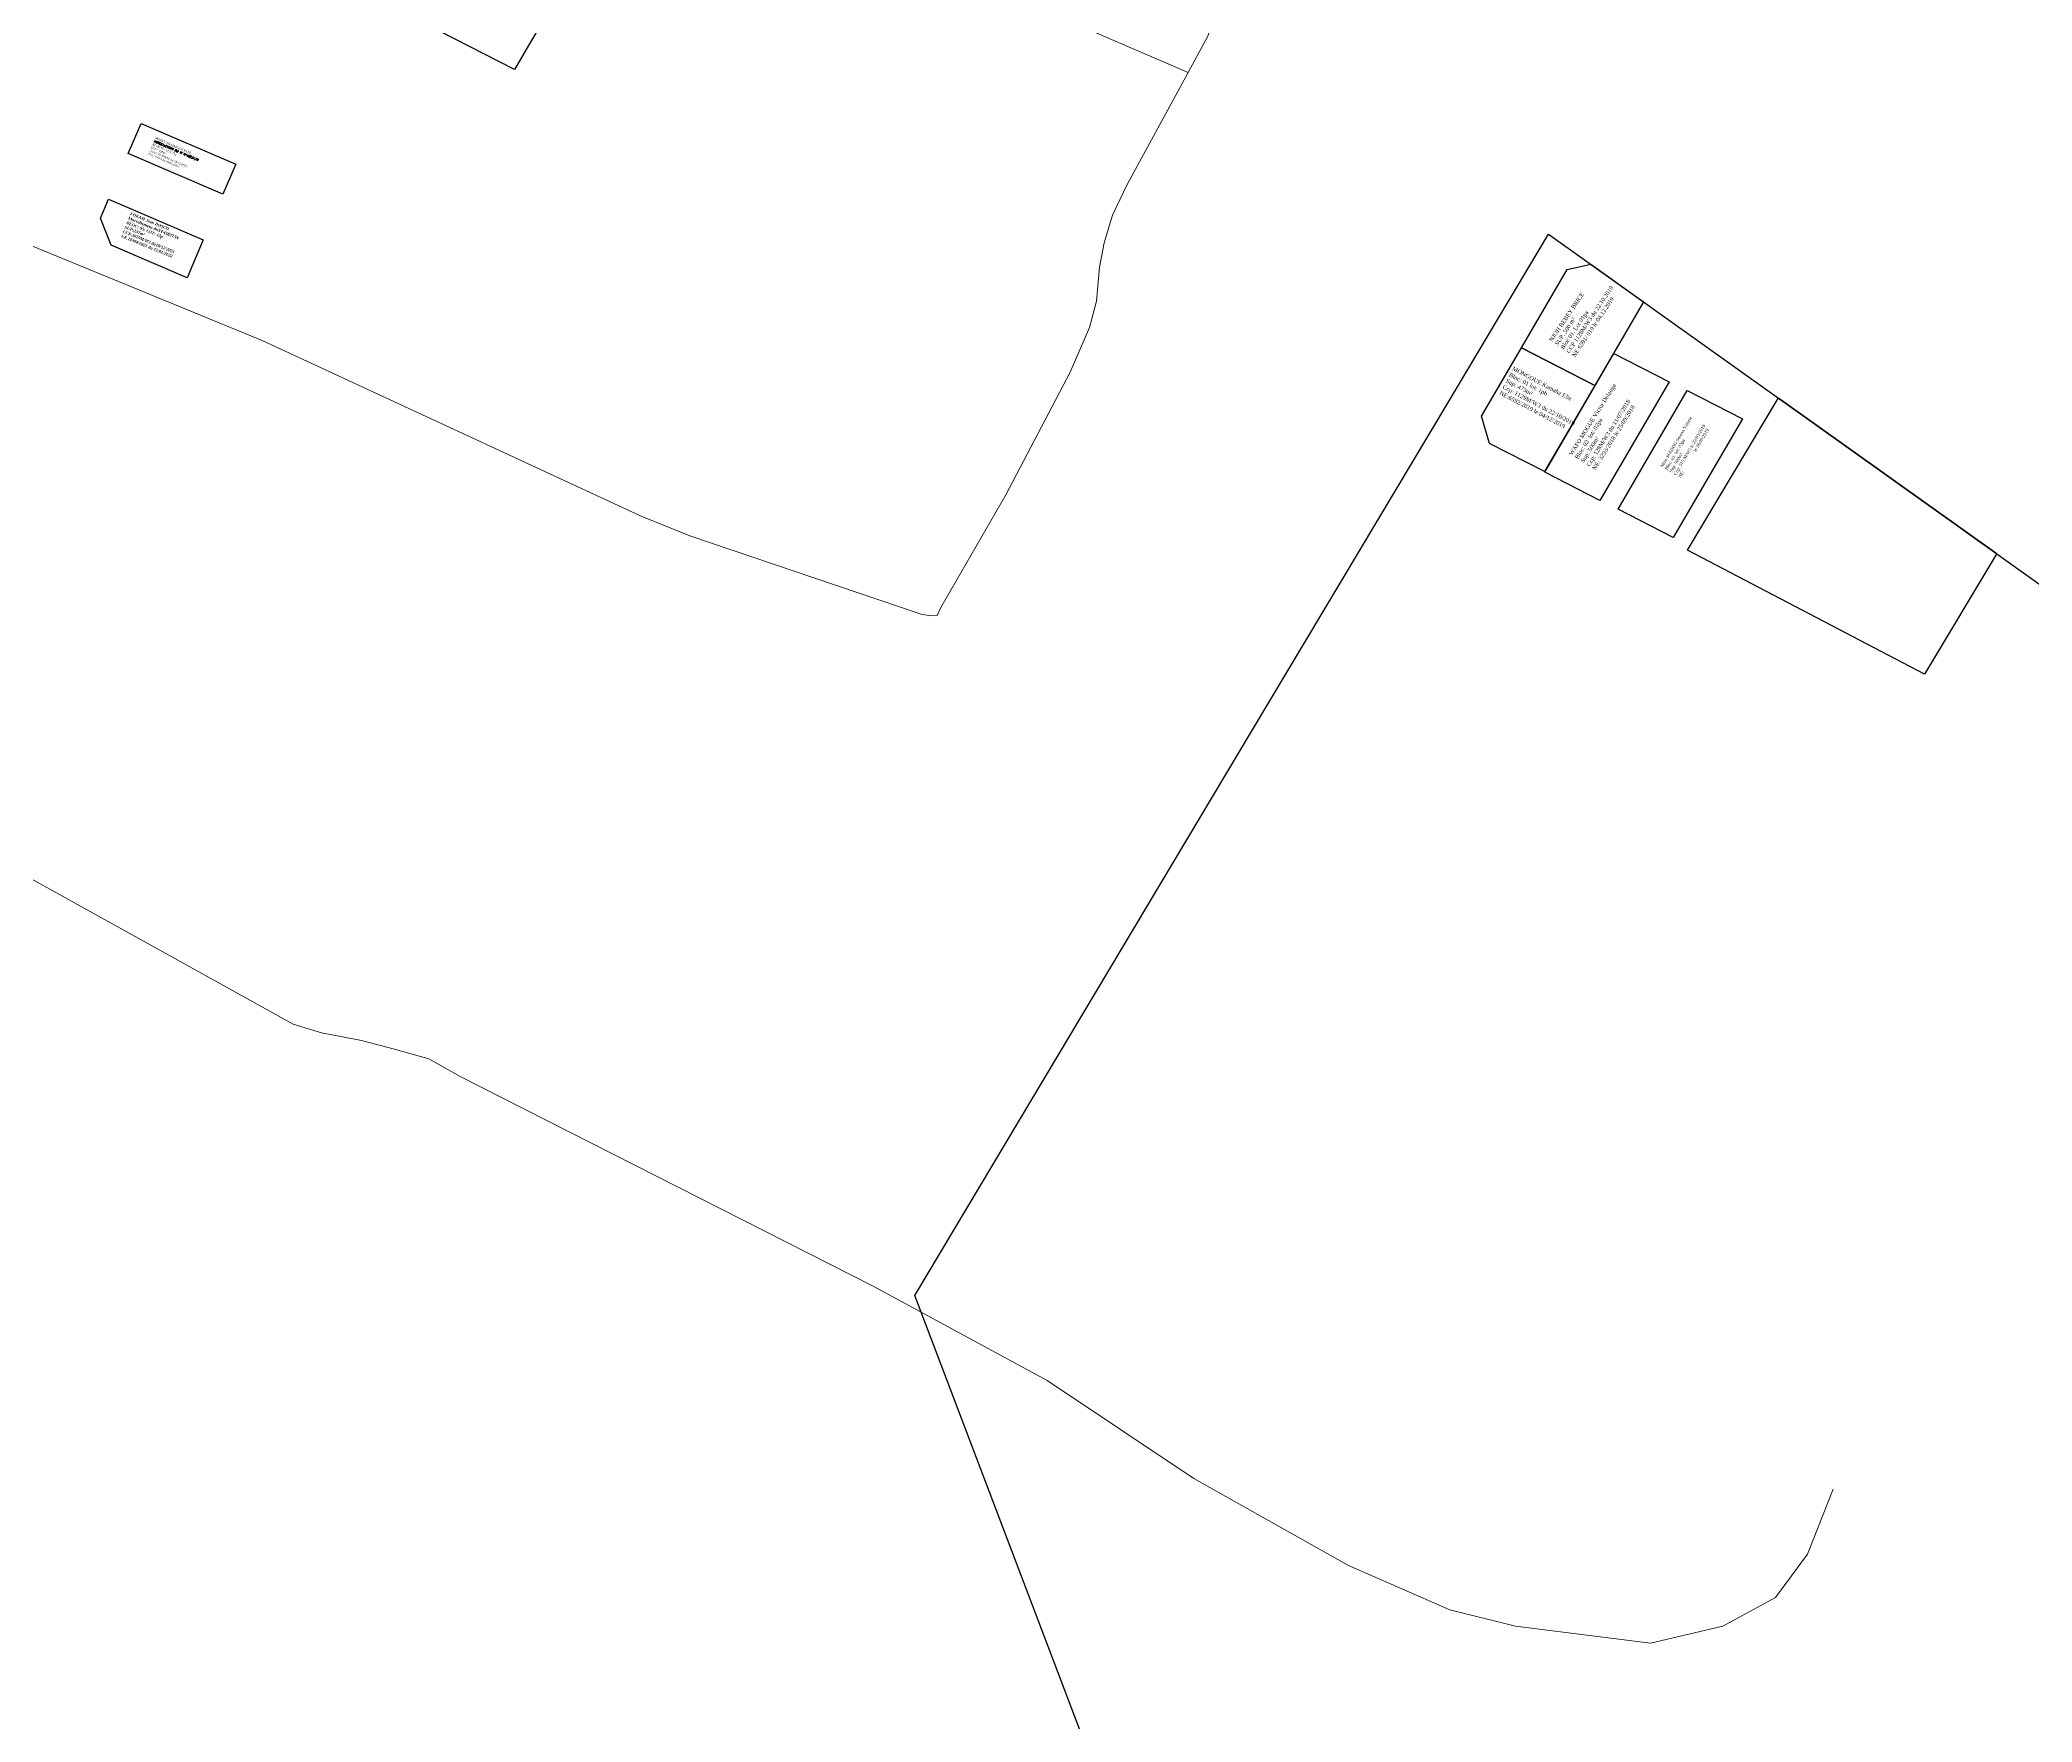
# Model space of a CAD drawing. Header units: millimetres. Extents: x 587399 to 927168, y 438565 to 1444955.
# Drawn here: x 590925 to 591408.4, y 439327.4 to 439735.7 of the extents above; entities that cross this region are included whole.
import ezdxf

# ---------------------------------------------------------------- set-up
doc = ezdxf.new("R2010")
doc.units = ezdxf.units.MM
doc.header["$LTSCALE"] = 2
doc.layers.add('end maj 26 02 2021', color=7, linetype='Continuous')
doc.layers.add('MAJ JAN 2022', color=1, linetype='Continuous')
doc.layers.add('Roads_others', color=24, linetype='Continuous', lineweight=9)
doc.styles.get("Standard").update_dxf_attribs({"font": 'arial.ttf'})
doc.styles.add('Times 1.0', font='times.ttf', dxfattribs={"width": 0.99, "height": 1})

msp = doc.modelspace()

# ---------------------------------------------------------------- linework, layer by layer
at = {"layer": 'end maj 26 02 2021', "color": 150, "lineweight": -3, "flags": 128}
for points in [[(591035.367, 439758.995), (591052.728, 439750.117), (591040.107, 439728.492), (591018.295, 439739.646), (591028.395, 439756.953)], [(591035.367, 439758.995), (591052.728, 439750.117), (591040.107, 439728.492), (591018.295, 439739.646), (591028.395, 439756.953)], [(591035.367, 439758.995), (591052.728, 439750.117), (591040.107, 439728.492), (591018.295, 439739.646), (591028.395, 439756.953)], [(591035.367, 439758.995), (591052.728, 439750.117), (591040.107, 439728.492), (591018.295, 439739.646), (591028.395, 439756.953)], [(591301.301, 439681.189), (591314.044, 439672.102), (591302.282, 439651.806), (591284.448, 439660.926), (591295.535, 439679.922)], [(591301.301, 439681.189), (591314.044, 439672.102), (591302.282, 439651.806), (591284.448, 439660.926), (591295.535, 439679.922)], [(591301.301, 439681.189), (591314.044, 439672.102), (591302.282, 439651.806), (591284.448, 439660.926), (591295.535, 439679.922)], [(591301.301, 439681.189), (591314.044, 439672.102), (591302.282, 439651.806), (591284.448, 439660.926), (591295.535, 439679.922)]]:
    msp.add_lwpolyline(points, close=True, dxfattribs=at)
at = {"layer": 'end maj 26 02 2021', "color": 3, "flags": 128}
msp.add_lwpolyline([(591291.05, 439688.5), (591502.12, 439537.98), (591531.3, 439535.83), (591513.58, 439455.34), (591490.29, 439334.39), (591468.92, 439184.81), (591445.11, 439177.24), (591429.9, 439172.4), (591423.69, 439144.06), (591421.57, 439134.41), (591410.1, 439082.09), (591408.33, 439074), (591401.72, 439043.88), (591325.72, 438934.85), (591252.34, 439127.88), (591137.26, 439430.92), (591218.99, 439567.81), (591266.68, 439647.66)], close=True, dxfattribs=at)
msp.add_lwpolyline([(591291.05, 439688.5), (591502.12, 439537.98), (591531.3, 439535.83), (591513.58, 439455.34), (591490.29, 439334.39), (591468.92, 439184.81), (591445.11, 439177.24), (591429.9, 439172.4), (591423.69, 439144.06), (591421.57, 439134.41), (591410.1, 439082.09), (591408.33, 439074), (591401.72, 439043.88), (591325.72, 438934.85), (591252.34, 439127.88), (591137.26, 439430.92), (591218.99, 439567.81), (591266.68, 439647.66)], close=True, dxfattribs=at)
msp.add_lwpolyline([(591291.05, 439688.5), (591502.12, 439537.98), (591531.3, 439535.83), (591513.58, 439455.34), (591490.29, 439334.39), (591468.92, 439184.81), (591445.11, 439177.24), (591429.9, 439172.4), (591423.69, 439144.06), (591421.57, 439134.41), (591410.1, 439082.09), (591408.33, 439074), (591401.72, 439043.88), (591325.72, 438934.85), (591252.34, 439127.88), (591137.26, 439430.92), (591218.99, 439567.81), (591266.68, 439647.66)], close=True, dxfattribs=at)
msp.add_lwpolyline([(591291.05, 439688.5), (591502.12, 439537.98), (591531.3, 439535.83), (591513.58, 439455.34), (591490.29, 439334.39), (591468.92, 439184.81), (591445.11, 439177.24), (591429.9, 439172.4), (591423.69, 439144.06), (591421.57, 439134.41), (591410.1, 439082.09), (591408.33, 439074), (591401.72, 439043.88), (591325.72, 438934.85), (591252.34, 439127.88), (591137.26, 439430.92), (591218.99, 439567.81), (591266.68, 439647.66)], close=True, dxfattribs=at)
msp.add_lwpolyline([(591291.05, 439688.5), (591502.12, 439537.98), (591531.3, 439535.83), (591513.58, 439455.34), (591490.29, 439334.39), (591468.92, 439184.81), (591445.11, 439177.24), (591429.9, 439172.4), (591423.69, 439144.06), (591421.57, 439134.41), (591410.1, 439082.09), (591408.33, 439074), (591401.72, 439043.88), (591325.72, 438934.85), (591252.34, 439127.88), (591137.26, 439430.92), (591218.99, 439567.81), (591266.68, 439647.66)], close=True, dxfattribs=at)
msp.add_lwpolyline([(591291.05, 439688.5), (591502.12, 439537.98), (591531.3, 439535.83), (591513.58, 439455.34), (591490.29, 439334.39), (591468.92, 439184.81), (591445.11, 439177.24), (591429.9, 439172.4), (591423.69, 439144.06), (591421.57, 439134.41), (591410.1, 439082.09), (591408.33, 439074), (591401.72, 439043.88), (591325.72, 438934.85), (591252.34, 439127.88), (591137.26, 439430.92), (591218.99, 439567.81), (591266.68, 439647.66)], close=True, dxfattribs=at)
at = {"layer": 'end maj 26 02 2021', "color": 150}
for points in [[(591284.448, 439660.926), (591302.281, 439651.804), (591290.057, 439630.859), (591276.675, 439637.703), (591274.744, 439644.298)], [(591284.448, 439660.926), (591302.281, 439651.804), (591290.057, 439630.859), (591276.675, 439637.703), (591274.744, 439644.298)], [(591284.448, 439660.926), (591302.281, 439651.804), (591290.057, 439630.859), (591276.675, 439637.703), (591274.744, 439644.298)], [(591284.448, 439660.926), (591302.281, 439651.804), (591290.057, 439630.859), (591276.675, 439637.703), (591274.744, 439644.298)], [(591284.448, 439660.926), (591302.281, 439651.804), (591290.057, 439630.859), (591276.675, 439637.703), (591274.744, 439644.298)], [(591284.448, 439660.926), (591302.281, 439651.804), (591290.057, 439630.859), (591276.675, 439637.703), (591274.744, 439644.298)], [(591306.896, 439659.51), (591320.274, 439652.675), (591303.482, 439623.88), (591290.104, 439630.714)], [(591306.896, 439659.51), (591320.274, 439652.675), (591303.482, 439623.88), (591290.104, 439630.714)], [(591306.896, 439659.51), (591320.274, 439652.675), (591303.482, 439623.88), (591290.104, 439630.714)], [(591306.896, 439659.51), (591320.274, 439652.675), (591303.482, 439623.88), (591290.104, 439630.714)], [(591306.896, 439659.51), (591320.274, 439652.675), (591303.482, 439623.88), (591290.104, 439630.714)], [(591306.896, 439659.51), (591320.274, 439652.675), (591303.482, 439623.88), (591290.104, 439630.714)], [(591324.692, 439650.516), (591338.082, 439643.673), (591321.294, 439614.904), (591307.91, 439621.744)], [(591324.692, 439650.516), (591338.082, 439643.673), (591321.294, 439614.904), (591307.91, 439621.744)], [(591324.692, 439650.516), (591338.082, 439643.673), (591321.294, 439614.904), (591307.91, 439621.744)], [(591324.692, 439650.516), (591338.082, 439643.673), (591321.294, 439614.904), (591307.91, 439621.744)], [(591324.692, 439650.516), (591338.082, 439643.673), (591321.294, 439614.904), (591307.91, 439621.744)], [(591324.692, 439650.516), (591338.082, 439643.673), (591321.294, 439614.904), (591307.91, 439621.744)]]:
    msp.add_lwpolyline(points, close=True, dxfattribs=at)
msp.add_lwpolyline([(591324.692, 439650.516), (591338.082, 439643.673), (591321.294, 439614.904), (591307.91, 439621.744)], dxfattribs=at)
msp.add_lwpolyline([(591324.692, 439650.516), (591338.082, 439643.673), (591321.294, 439614.904), (591307.91, 439621.744)], dxfattribs=at)
msp.add_lwpolyline([(591324.692, 439650.516), (591338.082, 439643.673), (591321.294, 439614.904), (591307.91, 439621.744)], dxfattribs=at)
msp.add_lwpolyline([(591324.692, 439650.516), (591338.082, 439643.673), (591321.294, 439614.904), (591307.91, 439621.744)], dxfattribs=at)
msp.add_lwpolyline([(591324.692, 439650.516), (591338.082, 439643.673), (591321.294, 439614.904), (591307.91, 439621.744)], dxfattribs=at)
msp.add_lwpolyline([(591324.692, 439650.516), (591338.082, 439643.673), (591321.294, 439614.904), (591307.91, 439621.744)], dxfattribs=at)
at = {"layer": 'end maj 26 02 2021', "color": 150, "linetype": 'ByBlock', "lineweight": -3, "ltscale": 0.0014, "flags": 128}
msp.add_lwpolyline([(591346.808, 439648.738), (591399.746, 439610.989), (591382.247, 439581.678), (591324.756, 439611.801)], close=True, dxfattribs=at)
msp.add_lwpolyline([(591346.808, 439648.738), (591399.746, 439610.989), (591382.247, 439581.678), (591324.756, 439611.801)], close=True, dxfattribs=at)
msp.add_lwpolyline([(591346.808, 439648.738), (591399.746, 439610.989), (591382.247, 439581.678), (591324.756, 439611.801)], close=True, dxfattribs=at)
msp.add_lwpolyline([(591346.808, 439648.738), (591399.746, 439610.989), (591382.247, 439581.678), (591324.756, 439611.801)], close=True, dxfattribs=at)
msp.add_lwpolyline([(591346.808, 439648.738), (591399.746, 439610.989), (591382.247, 439581.678), (591324.756, 439611.801)], close=True, dxfattribs=at)
msp.add_lwpolyline([(591346.808, 439648.738), (591399.746, 439610.989), (591382.247, 439581.678), (591324.756, 439611.801)], close=True, dxfattribs=at)
at = {"layer": 'MAJ JAN 2022', "flags": 128}
for points in [[(590949.568, 439715.348), (590972.536, 439705.477), (590969.408, 439698.198), (590946.442, 439708.071)], [(590949.568, 439715.348), (590972.536, 439705.477), (590969.408, 439698.198), (590946.442, 439708.071)], [(590941.671, 439696.973), (590964.635, 439687.104), (590960.682, 439677.918), (590942.317, 439685.812), (590939.697, 439692.381)], [(590941.671, 439696.973), (590964.635, 439687.104), (590960.682, 439677.918), (590942.317, 439685.812), (590939.697, 439692.381)]]:
    msp.add_lwpolyline(points, close=True, dxfattribs=at)
at = {"layer": 'Roads_others'}
for points in [[(590721.304, 439927.111), (590723.79, 439928.219), (590726.732, 439928.155), (590730.531, 439926.6), (590735.23, 439923.576), (590741.517, 439920.399), (590770.113, 439912.07), (590776.587, 439909.567), (590817.784, 439889.709), (590843.109, 439877.463), (590849.507, 439873.921), (590853.606, 439872.145), (590858.67, 439870.824), (590866.71, 439868.61), (590926.141, 439843.387), (590969.935, 439824.936), (591020.504, 439802.799), (591082.914, 439775.059), (591155.903, 439748.368), (591203.562, 439727.71)], [(591142.721, 439595.977), (591143.585, 439597.879), (591159.367, 439625.244), (591174.98, 439654.986), (591179.654, 439665.857), (591181.358, 439672.226), (591182.093, 439680.507), (591183.209, 439686.422), (591185.212, 439693.079), (591188.779, 439700.556), (591203.562, 439727.71), (591208.394, 439736.514), (591210.553, 439742.795), (591213.214, 439757.291), (591218.973, 439804.633), (591220.609, 439812.174)], [(590676.288, 439790.707), (590718.136, 439774.62), (590773.403, 439750.719), (590865.602, 439709.178), (590978.955, 439662.706), (591070.867, 439620.049), (591082.662, 439615.296), (591138.779, 439596.272), (591141.089, 439595.865), (591142.721, 439595.977)], [(590921.609, 439532.79), (590986.414, 439496.772), (590993.344, 439494.701), (591003.015, 439492.798), (591010.689, 439490.804), (591019.329, 439488.37), (591026.927, 439484.088), (591127.184, 439433.159), (591169.339, 439410.285), (591204.945, 439386.508), (591242.491, 439365.398), (591267.071, 439354.622), (591283.006, 439350.647), (591315.761, 439346.534), (591333.321, 439350.697), (591346.125, 439357.663), (591353.853, 439368.162), (591360.088, 439383.921)]]:
    msp.add_lwpolyline(points, dxfattribs=at)

# ---------------------------------------------------------------- texts
at = {"layer": 'end maj 26 02 2021', "color": 150, "linetype": 'ByBlock', "lineweight": -3, "ltscale": 0.0014, "insert": (591291.071, 439662.838), "char_height": 1, "width": 45.11475, "attachment_point": 1, "rotation": 56.15248, "style": 'Times 1.0'}
msp.add_mtext('{\\C256;NJOH BEBEY BRICE\\PSUP. 500 m²\\PBloc 01, Lot 01pa\\PCCP 1128M/W3 du 22.10.2019\\PNE 6591/ 019 le 04.12.2019}', dxfattribs=at)
msp.add_mtext('{\\C256;NJOH BEBEY BRICE\\PSUP. 500 m²\\PBloc 01, Lot 01pa\\PCCP 1128M/W3 du 22.10.2019\\PNE 6591/ 019 le 04.12.2019}', dxfattribs=at)
msp.add_mtext('{\\C256;NJOH BEBEY BRICE\\PSUP. 500 m²\\PBloc 01, Lot 01pa\\PCCP 1128M/W3 du 22.10.2019\\PNE 6591/ 019 le 04.12.2019}', dxfattribs=at)
msp.add_mtext('{\\C256;NJOH BEBEY BRICE\\PSUP. 500 m²\\PBloc 01, Lot 01pa\\PCCP 1128M/W3 du 22.10.2019\\PNE 6591/ 019 le 04.12.2019}', dxfattribs=at)
at = {"layer": 'end maj 26 02 2021', "attachment_point": 1}
for s, width, gutter_width, heights, insert, char_height, rotation in [('{\\fTimes New Roman|b0|i0|c0|p18;MONGOUE Kamaha Elie\\PBloc: 01 lot: 1pb\\PSup: 473m²\\PCcp: 1129M/W3 du 22/10/2019\\PNE:6592/2019 le 04/12/2019}', 186.0207, 12.5, [70.347], (591282.554, 439656.421), 1, 332.2636), ('{\\fTimes New Roman|b0|i0|c0|p18;MONGOUE Kamaha Elie\\PBloc: 01 lot: 1pb\\PSup: 473m²\\PCcp: 1129M/W3 du 22/10/2019\\PNE:6592/2019 le 04/12/2019}', 186.0207, 12.5, [70.347], (591282.554, 439656.421), 1, 332.2636), ('{\\fTimes New Roman|b0|i0|c0|p18;MONGOUE Kamaha Elie\\PBloc: 01 lot: 1pb\\PSup: 473m²\\PCcp: 1129M/W3 du 22/10/2019\\PNE:6592/2019 le 04/12/2019}', 186.0207, 12.5, [70.347], (591282.554, 439656.421), 1, 332.2636), ('{\\fTimes New Roman|b0|i0|c0|p18;MONGOUE Kamaha Elie\\PBloc: 01 lot: 1pb\\PSup: 473m²\\PCcp: 1129M/W3 du 22/10/2019\\PNE:6592/2019 le 04/12/2019}', 186.0207, 12.5, [70.347], (591282.554, 439656.421), 1, 332.2636), ('{\\fTimes New Roman|b0|i0|c0|p18;WAFO MOGUE Victor Delange\\PBloc: 02  lot: 02pa\\PSup: 500m²\\PCcp: 128M/W3 du 11/07/2018\\PNE: 3293/2018 le 25/09/2018}', 126.73901, 12.5, [36.526], (591295.89, 439635.209), 1, 57.97724), ('{\\fTimes New Roman|b0|i0|c0|p18;WAFO MOGUE Victor Delange\\PBloc: 02  lot: 02pa\\PSup: 500m²\\PCcp: 128M/W3 du 11/07/2018\\PNE: 3293/2018 le 25/09/2018}', 126.73901, 12.5, [36.526], (591295.89, 439635.209), 1, 57.97724), ('{\\fTimes New Roman|b0|i0|c0|p18;WAFO MOGUE Victor Delange\\PBloc: 02  lot: 02pa\\PSup: 500m²\\PCcp: 128M/W3 du 11/07/2018\\PNE: 3293/2018 le 25/09/2018}', 126.73901, 12.5, [36.526], (591295.89, 439635.209), 1, 57.97724), ('{\\fTimes New Roman|b0|i0|c0|p18;WAFO MOGUE Victor Delange\\PBloc: 02  lot: 02pa\\PSup: 500m²\\PCcp: 128M/W3 du 11/07/2018\\PNE: 3293/2018 le 25/09/2018}', 126.73901, 12.5, [36.526], (591295.89, 439635.209), 1, 57.97724), ('{\\fTimes New Roman|b0|i0|c0|p18;WAFO MOGUE Victor Delange\\PBloc: 02  lot: 02pa\\PSup: 500m²\\PCcp: 128M/W3 du 11/07/2018\\PNE: 3293/2018 le 25/09/2018}', 126.73901, 12.5, [36.526], (591295.89, 439635.209), 1, 57.97724), ('{\\fTimes New Roman|b0|i0|c0|p18;WAFO MOGUE Victor Delange\\PBloc: 02  lot: 02pa\\PSup: 500m²\\PCcp: 128M/W3 du 11/07/2018\\PNE: 3293/2018 le 25/09/2018}', 126.73901, 12.5, [36.526], (591295.89, 439635.209), 1, 57.97724), ('{\\fTimes New Roman|b0|i0|c0|p18;Mme MADOG Serena Valerie\\PBloc: 01  lot: 03pa\\PSup: 500m²\\PCcp: 515 M/W3 le 22/03/2019\\PNE: 4258/2019 le 26/09/2019}', 59.61643, 12.974, [24.39], (591318.099, 439632.19), 0.75, 59.49589), ('{\\fTimes New Roman|b0|i0|c0|p18;Mme MADOG Serena Valerie\\PBloc: 01  lot: 03pa\\PSup: 500m²\\PCcp: 515 M/W3 le 22/03/2019\\PNE: 4258/2019 le 26/09/2019}', 59.61643, 12.974, [24.39], (591318.099, 439632.19), 0.75, 59.49589), ('{\\fTimes New Roman|b0|i0|c0|p18;Mme MADOG Serena Valerie\\PBloc: 01  lot: 03pa\\PSup: 500m²\\PCcp: 515 M/W3 le 22/03/2019\\PNE: 4258/2019 le 26/09/2019}', 59.61643, 12.974, [24.39], (591318.099, 439632.19), 0.75, 59.49589), ('{\\fTimes New Roman|b0|i0|c0|p18;Mme MADOG Serena Valerie\\PBloc: 01  lot: 03pa\\PSup: 500m²\\PCcp: 515 M/W3 le 22/03/2019\\PNE: 4258/2019 le 26/09/2019}', 59.61643, 12.974, [24.39], (591318.099, 439632.19), 0.75, 59.49589), ('{\\fTimes New Roman|b0|i0|c0|p18;Mme MADOG Serena Valerie\\PBloc: 01  lot: 03pa\\PSup: 500m²\\PCcp: 515 M/W3 le 22/03/2019\\PNE: 4258/2019 le 26/09/2019}', 59.61643, 12.974, [24.39], (591318.099, 439632.19), 0.75, 59.49589), ('{\\fTimes New Roman|b0|i0|c0|p18;Mme MADOG Serena Valerie\\PBloc: 01  lot: 03pa\\PSup: 500m²\\PCcp: 515 M/W3 le 22/03/2019\\PNE: 4258/2019 le 26/09/2019}', 59.61643, 12.974, [24.39], (591318.099, 439632.19), 0.75, 59.49589)]:
    msp.add_mtext_dynamic_manual_height_columns(s, width=width, gutter_width=gutter_width, heights=heights, dxfattribs=dict(at, insert=insert, char_height=char_height, rotation=rotation))
at = {"layer": 'MAJ JAN 2022', "insert": (590953.074, 439712.112), "char_height": 0.5, "attachment_point": 1, "rotation": 336.566}
msp.add_mtext_dynamic_manual_height_columns('{\\fTimes New Roman|b0|i0|c0|p18;MIMBA NBASSEGUE RENE\\P\\Fitalic|c0;\\C244;MORCELLEMENT DU TF N°45837/W\\P\\fTimes New Roman|b0|i0|c0|p18;\\C256;BLOC 05 , LOT 11p\\PSUP : 198m²\\Pccp n° 3819M/W du 18/11/2021\\PN.E :10563 du 05/01/2022}', width=20.50054, gutter_width=12.5, heights=[0], dxfattribs=at)
msp.add_mtext_dynamic_manual_height_columns('{\\fTimes New Roman|b0|i0|c0|p18;MIMBA NBASSEGUE RENE\\P\\Fitalic|c0;\\C244;MORCELLEMENT DU TF N°45837/W\\P\\fTimes New Roman|b0|i0|c0|p18;\\C256;BLOC 05 , LOT 11p\\PSUP : 198m²\\Pccp n° 3819M/W du 18/11/2021\\PN.E :10563 du 05/01/2022}', width=20.50054, gutter_width=12.5, heights=[0], dxfattribs=at)
at = {"layer": 'MAJ JAN 2022', "insert": (590947.032, 439693.852), "char_height": 2, "width": 19.09008, "attachment_point": 1, "rotation": 337.95298}
msp.add_mtext('{\\fTimes New Roman|b1|i1|c0|p18;\\H0.35x;FOKAM Jean BOSCO\\P\\fTimes New Roman|b1|i0|c0|p18;\\C1;Morcellement duTF45837/W\\P\\fTimes New Roman|b1|i1|c0|p18;\\C256;BLOC: 05; LOT: 13p\\PSUP:237m²\\PCCP.3819M/W3 du18/12/2021\\PNE.10394/2021 du 12/01/2022\\P\\H2.857x; }', dxfattribs=at)
msp.add_mtext('{\\fTimes New Roman|b1|i1|c0|p18;\\H0.35x;FOKAM Jean BOSCO\\P\\fTimes New Roman|b1|i0|c0|p18;\\C1;Morcellement duTF45837/W\\P\\fTimes New Roman|b1|i1|c0|p18;\\C256;BLOC: 05; LOT: 13p\\PSUP:237m²\\PCCP.3819M/W3 du18/12/2021\\PNE.10394/2021 du 12/01/2022\\P\\H2.857x; }', dxfattribs=at)

doc.saveas('drawing.dxf')
